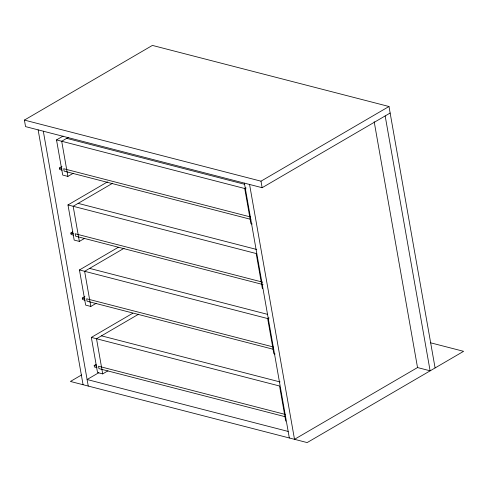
<?xml version="1.0" encoding="UTF-8"?>
<svg xmlns="http://www.w3.org/2000/svg" width="488" height="488" viewBox="0 0 488 488"><rect width="100%" height="100%" fill="white"/><g stroke="black" fill="none" stroke-linecap="round" stroke-linejoin="round"><path stroke-width="0.73" d="M390.144 113.039L262.147 187.709L25.553 126.618L24.4 120.085L152.396 45.415L388.991 106.506L435.082 367.897M73.157 173.331L67.893 176.4L62.714 175.064L56.517 139.916L63.098 136.079M68.277 137.415L61.695 141.252L67.893 176.4M62.196 170.172L59.627 169.507L59.365 168.012L61.994 166.481M84.625 238.351L79.355 241.42L74.176 240.084L67.978 204.936L107.476 181.896M112.655 183.232L73.157 206.271L79.355 241.42M73.657 235.192L71.096 234.527L70.833 233.032L72.803 231.885M96.087 303.371L90.823 306.446L85.644 305.104L79.446 269.956L118.285 247.3M124.123 248.252L84.625 271.298L90.823 306.446M245.97 187.788L244.726 188.514L250.924 223.663L252.217 223.998M24.4 120.085L260.995 181.176L388.991 106.506M85.126 300.212L82.557 299.547L82.295 298.058L84.924 296.521M107.982 370.819L102.712 373.893L97.533 372.551L91.335 337.409L132.809 313.211M138.647 314.168L96.514 338.745L102.712 373.893M97.014 367.659L94.452 366.994L94.19 365.506L96.16 364.353M81.594 374.936L70.418 381.457L307.159 442.585L463.6 351.323L430.41 342.753M98.796 372.698L87.096 379.524L288.176 431.447M268.973 317.786L267.656 318.554L273.853 353.702L275.147 354.038M66.673 138.348L244.537 184.275M56.517 139.916L246.019 188.85M250.448 216.946L63.715 168.726L64.142 171.154L250.881 219.374M59.365 168.012L61.933 168.677M78.135 203.368L256.743 249.49M67.978 204.936L256.188 253.534L262.385 288.683M262.654 282.156L75.176 233.752L75.609 236.18L263.081 284.583M70.833 233.032L73.395 233.697M89.603 268.394L267.467 314.321M79.446 269.956L268.949 318.89M417.319 367.501L430.105 370.801L385.166 115.943M273.378 346.986L86.644 298.772L87.071 301.2L273.811 349.414M82.295 298.058L84.863 298.717M101.492 335.842L280.1 381.958M91.335 337.409L279.551 386.002L285.748 421.15M285.273 414.434L98.539 366.22L98.966 368.647L285.7 416.862M94.19 365.506L96.752 366.165M374.174 121.689L417.527 367.549L294.508 439.322L249.569 184.464M260.995 181.176L262.147 187.709M244.39 183.128L289.329 437.986M43.31 131.205L88.249 386.063M38.131 129.869L83.07 384.727"/></g></svg>
